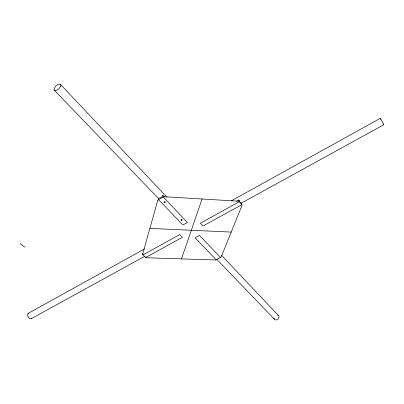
<?xml version="1.0" encoding="UTF-8"?>
<svg xmlns="http://www.w3.org/2000/svg" width="404" height="404" viewBox="0 0 404 404"><rect width="100%" height="100%" fill="white"/><g stroke="black" fill="none" stroke-linecap="round" stroke-linejoin="round"><path stroke-width="0.61" d="M181.477 258.893L202.076 199.005M238.855 200.066L239.062 200.46A3.424 0.616 61.1 0 0 241.259 203.162L241.844 204.677L202.995 226.018L200.379 223.19L239.4 201.677L238.855 200.066L236.663 201.278M162.883 195.359L162.701 195.743A3.55 2.242 -43.7 0 1 158.514 198.157L158.227 198.041L158.58 199.697L182.941 224.977L187.446 222.478L163.251 197.011L162.883 195.359L164.175 196.723M28.199 313.378L144.592 248.894M231.25 200.879L380.25 118.337L381.305 119.831L383.8 124.735L241.259 203.162M142.945 254.868L179.765 234.562L182.472 237.299L145.799 257.444M31.159 318.766L144.854 256.207M149.884 228.381L231.229 232.083M20.2 243.642L24.871 247.152M216.221 259.711L195.122 237.83L199.541 235.416L220.488 257.454M54.217 90.117L158.671 198.718M216.696 259.242L274.316 319.13M60.625 84.557L166.69 196.945M221.559 255.283L278.614 315.711M383.138 123.866L383.462 124.351M142.844 253.586L142.657 253.207L142.849 254.313M380.396 118.827L380.639 119.357M31.679 318.004A3.075 1.646 61.2 0 1 28.437 317.211A3.075 1.646 61.2 0 1 28.623 313.267M181.825 219.69A0.571 0.374 -4.4 0 1 181.037 219.599M164.978 201.854A0.591 0.444 -22.8 0 1 164.867 201.95A0.591 0.399 -3.1 0 1 163.984 201.758M277.649 315.029A2.747 2.262 -43.4 0 1 278.876 317.726A2.747 2.262 -43.4 0 1 276.114 319.923A2.747 2.262 -43.4 0 1 273.937 317.983M157.858 200.111L142.521 254.48L146.147 257.757L215.696 259.994L221.119 257.121L242.148 205.045L239.037 201.232L163.797 196.697L157.858 200.111M60.423 86.597L59.923 87.451A4.262 1.97 -43.8 0 1 55.156 90.617L54.59 90.471A4.262 1.97 -43.8 0 1 57.267 84.956A4.262 1.97 -43.8 0 1 60.423 86.597M181.426 220.463A0.571 0.394 -13.6 0 0 182.26 219.998A0.571 0.394 -13.6 0 0 181.406 219.771A0.571 0.394 -13.6 0 0 181.426 220.463M164.438 202.727A0.591 0.424 -12.4 0 0 165.292 202.242A0.591 0.424 -12.4 0 0 164.393 201.995A0.591 0.424 -12.4 0 0 164.438 202.727"/></g></svg>
